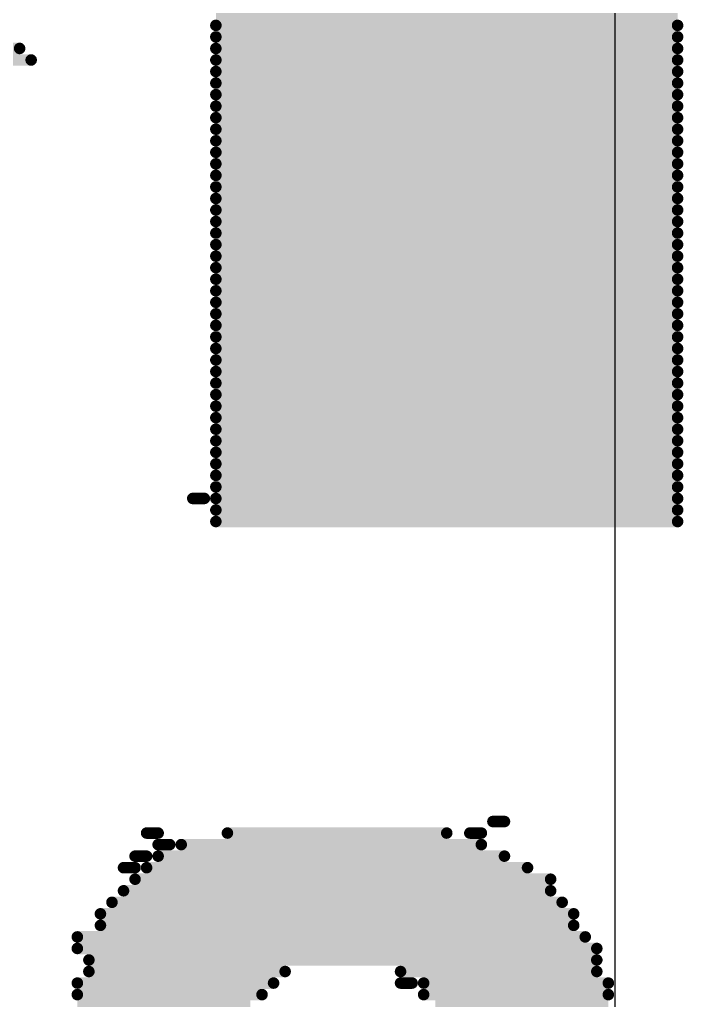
# Model space of a CAD drawing. Header units: inches. Extents: x -5 to 433, y -20 to 71.
# Drawn here: x 8.749 to 10.21, y 50.997 to 53.156 of the extents above; entities that cross this region are included whole.
import ezdxf

# ---------------------------------------------------------------- set-up
doc = ezdxf.new("R2010")
doc.units = ezdxf.units.IN
doc.layers.add('Bottom Overlay', color=54, linetype='Continuous')
doc.layers.add('Top Layer', color=1, linetype='Continuous')

msp = doc.modelspace()

# ---------------------------------------------------------------- linework, layer by layer
at = {"layer": 'Bottom Overlay'}
for points in [[(9.1808, 53.1686, 0.0254, 0.0254, 0), (10.1968, 53.1686, 0.0254, 0.0254, 0)], [(9.1808, 53.1432, 0.0254, 0.0254, 0), (10.1968, 53.1432, 0.0254, 0.0254, 0)], [(9.1808, 53.1178, 0.0254, 0.0254, 0), (10.1968, 53.1178, 0.0254, 0.0254, 0)], [(7.7838, 53.0924, 0.0254, 0.0254, 0), (8.749, 53.0924, 0.0254, 0.0254, 0)], [(9.1808, 53.0924, 0.0254, 0.0254, 0), (10.1968, 53.0924, 0.0254, 0.0254, 0)], [(7.7838, 53.067, 0.0254, 0.0254, 0), (8.7744, 53.067, 0.0254, 0.0254, 0)], [(9.1808, 53.067, 0.0254, 0.0254, 0), (10.1968, 53.067, 0.0254, 0.0254, 0)], [(9.1808, 53.0416, 0.0254, 0.0254, 0), (10.1968, 53.0416, 0.0254, 0.0254, 0)], [(9.1808, 53.0162, 0.0254, 0.0254, 0), (10.1968, 53.0162, 0.0254, 0.0254, 0)], [(9.1808, 52.9908, 0.0254, 0.0254, 0), (10.1968, 52.9908, 0.0254, 0.0254, 0)], [(9.1808, 52.9654, 0.0254, 0.0254, 0), (10.1968, 52.9654, 0.0254, 0.0254, 0)], [(9.1808, 52.94, 0.0254, 0.0254, 0), (10.1968, 52.94, 0.0254, 0.0254, 0)], [(9.1808, 52.9146, 0.0254, 0.0254, 0), (10.1968, 52.9146, 0.0254, 0.0254, 0)], [(9.1808, 52.8892, 0.0254, 0.0254, 0), (10.1968, 52.8892, 0.0254, 0.0254, 0)], [(9.1808, 52.8638, 0.0254, 0.0254, 0), (10.1968, 52.8638, 0.0254, 0.0254, 0)], [(9.1808, 52.8384, 0.0254, 0.0254, 0), (10.1968, 52.8384, 0.0254, 0.0254, 0)], [(9.1808, 52.813, 0.0254, 0.0254, 0), (10.1968, 52.813, 0.0254, 0.0254, 0)], [(9.1808, 52.7876, 0.0254, 0.0254, 0), (10.1968, 52.7876, 0.0254, 0.0254, 0)], [(9.1808, 52.7622, 0.0254, 0.0254, 0), (10.1968, 52.7622, 0.0254, 0.0254, 0)], [(9.1808, 52.7368, 0.0254, 0.0254, 0), (10.1968, 52.7368, 0.0254, 0.0254, 0)], [(9.1808, 52.7114, 0.0254, 0.0254, 0), (10.1968, 52.7114, 0.0254, 0.0254, 0)], [(9.1808, 52.686, 0.0254, 0.0254, 0), (10.1968, 52.686, 0.0254, 0.0254, 0)], [(9.1808, 52.6606, 0.0254, 0.0254, 0), (10.1968, 52.6606, 0.0254, 0.0254, 0)], [(9.1808, 52.6352, 0.0254, 0.0254, 0), (10.1968, 52.6352, 0.0254, 0.0254, 0)], [(9.1808, 52.6098, 0.0254, 0.0254, 0), (10.1968, 52.6098, 0.0254, 0.0254, 0)], [(9.1808, 52.5844, 0.0254, 0.0254, 0), (10.1968, 52.5844, 0.0254, 0.0254, 0)], [(9.1808, 52.559, 0.0254, 0.0254, 0), (10.1968, 52.559, 0.0254, 0.0254, 0)], [(9.1808, 52.5336, 0.0254, 0.0254, 0), (10.1968, 52.5336, 0.0254, 0.0254, 0)], [(9.1808, 52.5082, 0.0254, 0.0254, 0), (10.1968, 52.5082, 0.0254, 0.0254, 0)], [(9.1808, 52.4828, 0.0254, 0.0254, 0), (10.1968, 52.4828, 0.0254, 0.0254, 0)], [(9.1808, 52.4574, 0.0254, 0.0254, 0), (10.1968, 52.4574, 0.0254, 0.0254, 0)], [(9.1808, 52.432, 0.0254, 0.0254, 0), (10.1968, 52.432, 0.0254, 0.0254, 0)], [(9.1808, 52.4066, 0.0254, 0.0254, 0), (10.1968, 52.4066, 0.0254, 0.0254, 0)], [(9.1808, 52.3812, 0.0254, 0.0254, 0), (10.1968, 52.3812, 0.0254, 0.0254, 0)], [(9.1808, 52.3558, 0.0254, 0.0254, 0), (10.1968, 52.3558, 0.0254, 0.0254, 0)], [(9.1808, 52.3304, 0.0254, 0.0254, 0), (10.1968, 52.3304, 0.0254, 0.0254, 0)], [(9.1808, 52.305, 0.0254, 0.0254, 0), (10.1968, 52.305, 0.0254, 0.0254, 0)], [(9.1808, 52.2796, 0.0254, 0.0254, 0), (10.1968, 52.2796, 0.0254, 0.0254, 0)], [(9.1808, 52.2542, 0.0254, 0.0254, 0), (10.1968, 52.2542, 0.0254, 0.0254, 0)], [(9.1808, 52.2288, 0.0254, 0.0254, 0), (10.1968, 52.2288, 0.0254, 0.0254, 0)], [(9.1808, 52.2034, 0.0254, 0.0254, 0), (10.1968, 52.2034, 0.0254, 0.0254, 0)], [(9.1808, 52.178, 0.0254, 0.0254, 0), (10.1968, 52.178, 0.0254, 0.0254, 0)], [(9.1808, 52.1526, 0.0254, 0.0254, 0), (10.1968, 52.1526, 0.0254, 0.0254, 0)], [(9.1808, 52.1272, 0.0254, 0.0254, 0), (10.1968, 52.1272, 0.0254, 0.0254, 0)], [(9.13, 52.1018, 0.0254, 0.0254, 0), (9.1554, 52.1018, 0.0254, 0.0254, 0)], [(9.1808, 52.1018, 0.0254, 0.0254, 0), (10.1968, 52.1018, 0.0254, 0.0254, 0)], [(9.1808, 52.0764, 0.0254, 0.0254, 0), (10.1968, 52.0764, 0.0254, 0.0254, 0)], [(9.1808, 52.051, 0.0254, 0.0254, 0), (10.1968, 52.051, 0.0254, 0.0254, 0)], [(9.7904, 51.3906, 0.0254, 0.0254, 0), (9.8158, 51.3906, 0.0254, 0.0254, 0)], [(9.0284, 51.3652, 0.0254, 0.0254, 0), (9.0538, 51.3652, 0.0254, 0.0254, 0)], [(9.2062, 51.3652, 0.0254, 0.0254, 0), (9.6888, 51.3652, 0.0254, 0.0254, 0)], [(9.7396, 51.3652, 0.0254, 0.0254, 0), (9.765, 51.3652, 0.0254, 0.0254, 0)], [(9.0538, 51.3398, 0.0254, 0.0254, 0), (9.0792, 51.3398, 0.0254, 0.0254, 0)], [(9.1046, 51.3398, 0.0254, 0.0254, 0), (9.765, 51.3398, 0.0254, 0.0254, 0)], [(9.003, 51.3144, 0.0254, 0.0254, 0), (9.0284, 51.3144, 0.0254, 0.0254, 0)], [(9.0538, 51.3144, 0.0254, 0.0254, 0), (9.8158, 51.3144, 0.0254, 0.0254, 0)], [(8.9776, 51.289, 0.0254, 0.0254, 0), (9.003, 51.289, 0.0254, 0.0254, 0)], [(9.0284, 51.289, 0.0254, 0.0254, 0), (9.8666, 51.289, 0.0254, 0.0254, 0)], [(9.003, 51.2636, 0.0254, 0.0254, 0), (9.9174, 51.2636, 0.0254, 0.0254, 0)], [(8.9776, 51.2382, 0.0254, 0.0254, 0), (9.9174, 51.2382, 0.0254, 0.0254, 0)], [(8.9522, 51.2128, 0.0254, 0.0254, 0), (9.9428, 51.2128, 0.0254, 0.0254, 0)], [(8.9268, 51.1874, 0.0254, 0.0254, 0), (9.9682, 51.1874, 0.0254, 0.0254, 0)], [(8.9268, 51.162, 0.0254, 0.0254, 0), (9.9682, 51.162, 0.0254, 0.0254, 0)], [(8.876, 51.1366, 0.0254, 0.0254, 0), (9.9936, 51.1366, 0.0254, 0.0254, 0)], [(8.876, 51.1112, 0.0254, 0.0254, 0), (10.019, 51.1112, 0.0254, 0.0254, 0)], [(8.9014, 51.0858, 0.0254, 0.0254, 0), (10.019, 51.0858, 0.0254, 0.0254, 0)], [(8.9014, 51.0604, 0.0254, 0.0254, 0), (9.3332, 51.0604, 0.0254, 0.0254, 0)], [(9.5872, 51.0604, 0.0254, 0.0254, 0), (10.019, 51.0604, 0.0254, 0.0254, 0)], [(8.876, 51.035, 0.0254, 0.0254, 0), (9.3078, 51.035, 0.0254, 0.0254, 0)], [(9.5872, 51.035, 0.0254, 0.0254, 0), (9.6126, 51.035, 0.0254, 0.0254, 0)], [(9.638, 51.035, 0.0254, 0.0254, 0), (10.0444, 51.035, 0.0254, 0.0254, 0)], [(8.876, 51.0096, 0.0254, 0.0254, 0), (9.2824, 51.0096, 0.0254, 0.0254, 0)], [(9.638, 51.0096, 0.0254, 0.0254, 0), (10.0444, 51.0096, 0.0254, 0.0254, 0)], [(8.876, 50.9842, 0.0254, 0.0254, 0), (9.257, 50.9842, 0.0254, 0.0254, 0)], [(9.6634, 50.9842, 0.0254, 0.0254, 0), (10.0444, 50.9842, 0.0254, 0.0254, 0)]]:
    msp.add_lwpolyline(points, format="xyseb", dxfattribs=at)
for points in [[(9.1745, 53.1432, 0.0127, 0.0127, 1), (9.1872, 53.1432, 0.0127, 0.0127, 1)], [(10.1905, 53.1432, 0.0127, 0.0127, 1), (10.2032, 53.1432, 0.0127, 0.0127, 1)], [(9.1745, 53.1178, 0.0127, 0.0127, 1), (9.1872, 53.1178, 0.0127, 0.0127, 1)], [(10.1905, 53.1178, 0.0127, 0.0127, 1), (10.2032, 53.1178, 0.0127, 0.0127, 1)], [(8.7427, 53.0924, 0.0127, 0.0127, 1), (8.7554, 53.0924, 0.0127, 0.0127, 1)], [(9.1745, 53.0924, 0.0127, 0.0127, 1), (9.1872, 53.0924, 0.0127, 0.0127, 1)], [(10.1905, 53.0924, 0.0127, 0.0127, 1), (10.2032, 53.0924, 0.0127, 0.0127, 1)], [(8.7681, 53.067, 0.0127, 0.0127, 1), (8.7808, 53.067, 0.0127, 0.0127, 1)], [(9.1745, 53.067, 0.0127, 0.0127, 1), (9.1872, 53.067, 0.0127, 0.0127, 1)], [(10.1905, 53.067, 0.0127, 0.0127, 1), (10.2032, 53.067, 0.0127, 0.0127, 1)], [(9.1745, 53.0416, 0.0127, 0.0127, 1), (9.1872, 53.0416, 0.0127, 0.0127, 1)], [(10.1905, 53.0416, 0.0127, 0.0127, 1), (10.2032, 53.0416, 0.0127, 0.0127, 1)], [(9.1745, 53.0162, 0.0127, 0.0127, 1), (9.1872, 53.0162, 0.0127, 0.0127, 1)], [(10.1905, 53.0162, 0.0127, 0.0127, 1), (10.2032, 53.0162, 0.0127, 0.0127, 1)], [(9.1745, 52.9908, 0.0127, 0.0127, 1), (9.1872, 52.9908, 0.0127, 0.0127, 1)], [(10.1905, 52.9908, 0.0127, 0.0127, 1), (10.2032, 52.9908, 0.0127, 0.0127, 1)], [(9.1745, 52.9654, 0.0127, 0.0127, 1), (9.1872, 52.9654, 0.0127, 0.0127, 1)], [(10.1905, 52.9654, 0.0127, 0.0127, 1), (10.2032, 52.9654, 0.0127, 0.0127, 1)], [(9.1745, 52.94, 0.0127, 0.0127, 1), (9.1872, 52.94, 0.0127, 0.0127, 1)], [(10.1905, 52.94, 0.0127, 0.0127, 1), (10.2032, 52.94, 0.0127, 0.0127, 1)], [(9.1745, 52.9146, 0.0127, 0.0127, 1), (9.1872, 52.9146, 0.0127, 0.0127, 1)], [(10.1905, 52.9146, 0.0127, 0.0127, 1), (10.2032, 52.9146, 0.0127, 0.0127, 1)], [(9.1745, 52.8892, 0.0127, 0.0127, 1), (9.1872, 52.8892, 0.0127, 0.0127, 1)], [(10.1905, 52.8892, 0.0127, 0.0127, 1), (10.2032, 52.8892, 0.0127, 0.0127, 1)], [(9.1745, 52.8638, 0.0127, 0.0127, 1), (9.1872, 52.8638, 0.0127, 0.0127, 1)], [(10.1905, 52.8638, 0.0127, 0.0127, 1), (10.2032, 52.8638, 0.0127, 0.0127, 1)], [(9.1745, 52.8384, 0.0127, 0.0127, 1), (9.1872, 52.8384, 0.0127, 0.0127, 1)], [(10.1905, 52.8384, 0.0127, 0.0127, 1), (10.2032, 52.8384, 0.0127, 0.0127, 1)], [(9.1745, 52.813, 0.0127, 0.0127, 1), (9.1872, 52.813, 0.0127, 0.0127, 1)], [(10.1905, 52.813, 0.0127, 0.0127, 1), (10.2032, 52.813, 0.0127, 0.0127, 1)], [(9.1745, 52.7876, 0.0127, 0.0127, 1), (9.1872, 52.7876, 0.0127, 0.0127, 1)], [(10.1905, 52.7876, 0.0127, 0.0127, 1), (10.2032, 52.7876, 0.0127, 0.0127, 1)], [(9.1745, 52.7622, 0.0127, 0.0127, 1), (9.1872, 52.7622, 0.0127, 0.0127, 1)], [(10.1905, 52.7622, 0.0127, 0.0127, 1), (10.2032, 52.7622, 0.0127, 0.0127, 1)], [(9.1745, 52.7368, 0.0127, 0.0127, 1), (9.1872, 52.7368, 0.0127, 0.0127, 1)], [(10.1905, 52.7368, 0.0127, 0.0127, 1), (10.2032, 52.7368, 0.0127, 0.0127, 1)], [(9.1745, 52.7114, 0.0127, 0.0127, 1), (9.1872, 52.7114, 0.0127, 0.0127, 1)], [(10.1905, 52.7114, 0.0127, 0.0127, 1), (10.2032, 52.7114, 0.0127, 0.0127, 1)], [(9.1745, 52.686, 0.0127, 0.0127, 1), (9.1872, 52.686, 0.0127, 0.0127, 1)], [(10.1905, 52.686, 0.0127, 0.0127, 1), (10.2032, 52.686, 0.0127, 0.0127, 1)], [(9.1745, 52.6606, 0.0127, 0.0127, 1), (9.1872, 52.6606, 0.0127, 0.0127, 1)], [(10.1905, 52.6606, 0.0127, 0.0127, 1), (10.2032, 52.6606, 0.0127, 0.0127, 1)], [(9.1745, 52.6352, 0.0127, 0.0127, 1), (9.1872, 52.6352, 0.0127, 0.0127, 1)], [(10.1905, 52.6352, 0.0127, 0.0127, 1), (10.2032, 52.6352, 0.0127, 0.0127, 1)], [(9.1745, 52.6098, 0.0127, 0.0127, 1), (9.1872, 52.6098, 0.0127, 0.0127, 1)], [(10.1905, 52.6098, 0.0127, 0.0127, 1), (10.2032, 52.6098, 0.0127, 0.0127, 1)], [(9.1745, 52.5844, 0.0127, 0.0127, 1), (9.1872, 52.5844, 0.0127, 0.0127, 1)], [(10.1905, 52.5844, 0.0127, 0.0127, 1), (10.2032, 52.5844, 0.0127, 0.0127, 1)], [(9.1745, 52.559, 0.0127, 0.0127, 1), (9.1872, 52.559, 0.0127, 0.0127, 1)], [(10.1905, 52.559, 0.0127, 0.0127, 1), (10.2032, 52.559, 0.0127, 0.0127, 1)], [(9.1745, 52.5336, 0.0127, 0.0127, 1), (9.1872, 52.5336, 0.0127, 0.0127, 1)], [(10.1905, 52.5336, 0.0127, 0.0127, 1), (10.2032, 52.5336, 0.0127, 0.0127, 1)], [(9.1745, 52.5082, 0.0127, 0.0127, 1), (9.1872, 52.5082, 0.0127, 0.0127, 1)], [(10.1905, 52.5082, 0.0127, 0.0127, 1), (10.2032, 52.5082, 0.0127, 0.0127, 1)], [(9.1745, 52.4828, 0.0127, 0.0127, 1), (9.1872, 52.4828, 0.0127, 0.0127, 1)], [(10.1905, 52.4828, 0.0127, 0.0127, 1), (10.2032, 52.4828, 0.0127, 0.0127, 1)], [(9.1745, 52.4574, 0.0127, 0.0127, 1), (9.1872, 52.4574, 0.0127, 0.0127, 1)], [(10.1905, 52.4574, 0.0127, 0.0127, 1), (10.2032, 52.4574, 0.0127, 0.0127, 1)], [(9.1745, 52.432, 0.0127, 0.0127, 1), (9.1872, 52.432, 0.0127, 0.0127, 1)], [(10.1905, 52.432, 0.0127, 0.0127, 1), (10.2032, 52.432, 0.0127, 0.0127, 1)], [(9.1745, 52.4066, 0.0127, 0.0127, 1), (9.1872, 52.4066, 0.0127, 0.0127, 1)], [(10.1905, 52.4066, 0.0127, 0.0127, 1), (10.2032, 52.4066, 0.0127, 0.0127, 1)], [(9.1745, 52.3812, 0.0127, 0.0127, 1), (9.1872, 52.3812, 0.0127, 0.0127, 1)], [(10.1905, 52.3812, 0.0127, 0.0127, 1), (10.2032, 52.3812, 0.0127, 0.0127, 1)], [(9.1745, 52.3558, 0.0127, 0.0127, 1), (9.1872, 52.3558, 0.0127, 0.0127, 1)], [(10.1905, 52.3558, 0.0127, 0.0127, 1), (10.2032, 52.3558, 0.0127, 0.0127, 1)], [(9.1745, 52.3304, 0.0127, 0.0127, 1), (9.1872, 52.3304, 0.0127, 0.0127, 1)], [(10.1905, 52.3304, 0.0127, 0.0127, 1), (10.2032, 52.3304, 0.0127, 0.0127, 1)], [(9.1745, 52.305, 0.0127, 0.0127, 1), (9.1872, 52.305, 0.0127, 0.0127, 1)], [(10.1905, 52.305, 0.0127, 0.0127, 1), (10.2032, 52.305, 0.0127, 0.0127, 1)], [(9.1745, 52.2796, 0.0127, 0.0127, 1), (9.1872, 52.2796, 0.0127, 0.0127, 1)], [(10.1905, 52.2796, 0.0127, 0.0127, 1), (10.2032, 52.2796, 0.0127, 0.0127, 1)], [(9.1745, 52.2542, 0.0127, 0.0127, 1), (9.1872, 52.2542, 0.0127, 0.0127, 1)], [(10.1905, 52.2542, 0.0127, 0.0127, 1), (10.2032, 52.2542, 0.0127, 0.0127, 1)], [(9.1745, 52.2288, 0.0127, 0.0127, 1), (9.1872, 52.2288, 0.0127, 0.0127, 1)], [(10.1905, 52.2288, 0.0127, 0.0127, 1), (10.2032, 52.2288, 0.0127, 0.0127, 1)], [(9.1745, 52.2034, 0.0127, 0.0127, 1), (9.1872, 52.2034, 0.0127, 0.0127, 1)], [(10.1905, 52.2034, 0.0127, 0.0127, 1), (10.2032, 52.2034, 0.0127, 0.0127, 1)], [(9.1745, 52.178, 0.0127, 0.0127, 1), (9.1872, 52.178, 0.0127, 0.0127, 1)], [(10.1905, 52.178, 0.0127, 0.0127, 1), (10.2032, 52.178, 0.0127, 0.0127, 1)], [(9.1745, 52.1526, 0.0127, 0.0127, 1), (9.1872, 52.1526, 0.0127, 0.0127, 1)], [(10.1905, 52.1526, 0.0127, 0.0127, 1), (10.2032, 52.1526, 0.0127, 0.0127, 1)], [(9.1745, 52.1272, 0.0127, 0.0127, 1), (9.1872, 52.1272, 0.0127, 0.0127, 1)], [(10.1905, 52.1272, 0.0127, 0.0127, 1), (10.2032, 52.1272, 0.0127, 0.0127, 1)], [(9.1237, 52.1018, 0.0127, 0.0127, 1), (9.1364, 52.1018, 0.0127, 0.0127, 1)], [(9.1491, 52.1018, 0.0127, 0.0127, 1), (9.1618, 52.1018, 0.0127, 0.0127, 1)], [(9.1745, 52.1018, 0.0127, 0.0127, 1), (9.1872, 52.1018, 0.0127, 0.0127, 1)], [(10.1905, 52.1018, 0.0127, 0.0127, 1), (10.2032, 52.1018, 0.0127, 0.0127, 1)], [(9.1745, 52.0764, 0.0127, 0.0127, 1), (9.1872, 52.0764, 0.0127, 0.0127, 1)], [(10.1905, 52.0764, 0.0127, 0.0127, 1), (10.2032, 52.0764, 0.0127, 0.0127, 1)], [(9.1745, 52.051, 0.0127, 0.0127, 1), (9.1872, 52.051, 0.0127, 0.0127, 1)], [(10.1905, 52.051, 0.0127, 0.0127, 1), (10.2032, 52.051, 0.0127, 0.0127, 1)], [(9.7841, 51.3906, 0.0127, 0.0127, 1), (9.7968, 51.3906, 0.0127, 0.0127, 1)], [(9.8095, 51.3906, 0.0127, 0.0127, 1), (9.8222, 51.3906, 0.0127, 0.0127, 1)], [(9.0221, 51.3652, 0.0127, 0.0127, 1), (9.0348, 51.3652, 0.0127, 0.0127, 1)], [(9.0475, 51.3652, 0.0127, 0.0127, 1), (9.0602, 51.3652, 0.0127, 0.0127, 1)], [(9.1999, 51.3652, 0.0127, 0.0127, 1), (9.2126, 51.3652, 0.0127, 0.0127, 1)], [(9.6825, 51.3652, 0.0127, 0.0127, 1), (9.6952, 51.3652, 0.0127, 0.0127, 1)], [(9.7333, 51.3652, 0.0127, 0.0127, 1), (9.746, 51.3652, 0.0127, 0.0127, 1)], [(9.7587, 51.3652, 0.0127, 0.0127, 1), (9.7714, 51.3652, 0.0127, 0.0127, 1)], [(9.0475, 51.3398, 0.0127, 0.0127, 1), (9.0602, 51.3398, 0.0127, 0.0127, 1)], [(9.0729, 51.3398, 0.0127, 0.0127, 1), (9.0856, 51.3398, 0.0127, 0.0127, 1)], [(9.0983, 51.3398, 0.0127, 0.0127, 1), (9.111, 51.3398, 0.0127, 0.0127, 1)], [(9.7587, 51.3398, 0.0127, 0.0127, 1), (9.7714, 51.3398, 0.0127, 0.0127, 1)], [(8.9967, 51.3144, 0.0127, 0.0127, 1), (9.0094, 51.3144, 0.0127, 0.0127, 1)], [(9.0221, 51.3144, 0.0127, 0.0127, 1), (9.0348, 51.3144, 0.0127, 0.0127, 1)], [(9.0475, 51.3144, 0.0127, 0.0127, 1), (9.0602, 51.3144, 0.0127, 0.0127, 1)], [(9.8095, 51.3144, 0.0127, 0.0127, 1), (9.8222, 51.3144, 0.0127, 0.0127, 1)], [(8.9713, 51.289, 0.0127, 0.0127, 1), (8.984, 51.289, 0.0127, 0.0127, 1)], [(8.9967, 51.289, 0.0127, 0.0127, 1), (9.0094, 51.289, 0.0127, 0.0127, 1)], [(9.0221, 51.289, 0.0127, 0.0127, 1), (9.0348, 51.289, 0.0127, 0.0127, 1)], [(9.8603, 51.289, 0.0127, 0.0127, 1), (9.873, 51.289, 0.0127, 0.0127, 1)], [(8.9967, 51.2636, 0.0127, 0.0127, 1), (9.0094, 51.2636, 0.0127, 0.0127, 1)], [(9.9111, 51.2636, 0.0127, 0.0127, 1), (9.9238, 51.2636, 0.0127, 0.0127, 1)], [(8.9713, 51.2382, 0.0127, 0.0127, 1), (8.984, 51.2382, 0.0127, 0.0127, 1)], [(9.9111, 51.2382, 0.0127, 0.0127, 1), (9.9238, 51.2382, 0.0127, 0.0127, 1)], [(8.9459, 51.2128, 0.0127, 0.0127, 1), (8.9586, 51.2128, 0.0127, 0.0127, 1)], [(9.9365, 51.2128, 0.0127, 0.0127, 1), (9.9492, 51.2128, 0.0127, 0.0127, 1)], [(8.9205, 51.1874, 0.0127, 0.0127, 1), (8.9332, 51.1874, 0.0127, 0.0127, 1)], [(9.9619, 51.1874, 0.0127, 0.0127, 1), (9.9746, 51.1874, 0.0127, 0.0127, 1)], [(8.9205, 51.162, 0.0127, 0.0127, 1), (8.9332, 51.162, 0.0127, 0.0127, 1)], [(9.9619, 51.162, 0.0127, 0.0127, 1), (9.9746, 51.162, 0.0127, 0.0127, 1)], [(8.8697, 51.1366, 0.0127, 0.0127, 1), (8.8824, 51.1366, 0.0127, 0.0127, 1)], [(9.9873, 51.1366, 0.0127, 0.0127, 1), (10, 51.1366, 0.0127, 0.0127, 1)], [(8.8697, 51.1112, 0.0127, 0.0127, 1), (8.8824, 51.1112, 0.0127, 0.0127, 1)], [(10.0127, 51.1112, 0.0127, 0.0127, 1), (10.0254, 51.1112, 0.0127, 0.0127, 1)], [(8.8951, 51.0858, 0.0127, 0.0127, 1), (8.9078, 51.0858, 0.0127, 0.0127, 1)], [(10.0127, 51.0858, 0.0127, 0.0127, 1), (10.0254, 51.0858, 0.0127, 0.0127, 1)], [(8.8951, 51.0604, 0.0127, 0.0127, 1), (8.9078, 51.0604, 0.0127, 0.0127, 1)], [(9.3269, 51.0604, 0.0127, 0.0127, 1), (9.3396, 51.0604, 0.0127, 0.0127, 1)], [(9.5809, 51.0604, 0.0127, 0.0127, 1), (9.5936, 51.0604, 0.0127, 0.0127, 1)], [(10.0127, 51.0604, 0.0127, 0.0127, 1), (10.0254, 51.0604, 0.0127, 0.0127, 1)], [(8.8697, 51.035, 0.0127, 0.0127, 1), (8.8824, 51.035, 0.0127, 0.0127, 1)], [(9.3015, 51.035, 0.0127, 0.0127, 1), (9.3142, 51.035, 0.0127, 0.0127, 1)], [(9.5809, 51.035, 0.0127, 0.0127, 1), (9.5936, 51.035, 0.0127, 0.0127, 1)], [(9.6063, 51.035, 0.0127, 0.0127, 1), (9.619, 51.035, 0.0127, 0.0127, 1)], [(9.6317, 51.035, 0.0127, 0.0127, 1), (9.6444, 51.035, 0.0127, 0.0127, 1)], [(10.0381, 51.035, 0.0127, 0.0127, 1), (10.0508, 51.035, 0.0127, 0.0127, 1)], [(8.8697, 51.0096, 0.0127, 0.0127, 1), (8.8824, 51.0096, 0.0127, 0.0127, 1)], [(9.2761, 51.0096, 0.0127, 0.0127, 1), (9.2888, 51.0096, 0.0127, 0.0127, 1)], [(9.6317, 51.0096, 0.0127, 0.0127, 1), (9.6444, 51.0096, 0.0127, 0.0127, 1)], [(10.0381, 51.0096, 0.0127, 0.0127, 1), (10.0508, 51.0096, 0.0127, 0.0127, 1)]]:
    msp.add_lwpolyline(points, format="xyseb", close=True, dxfattribs=at)
at = {"layer": 'Top Layer'}
for p, q in [((10.0584, 55.0313), (10.0584, 52.8618)), ((10.0584, 52.8618), (10.0584, 52.6747)), ((10.0584, 52.6747), (10.0584, 50.0633))]:
    msp.add_line(p, q, dxfattribs=at)

doc.saveas('drawing.dxf')
